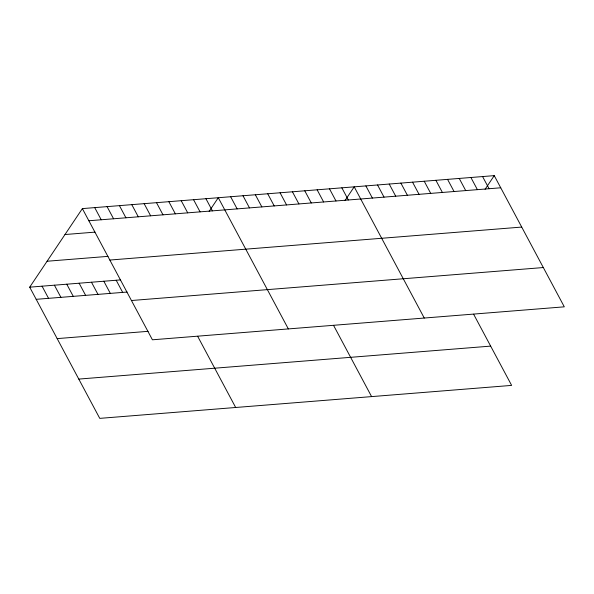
<?xml version="1.0" encoding="UTF-8"?>
<svg xmlns="http://www.w3.org/2000/svg" width="594" height="594" viewBox="0 0 594 594"><rect width="100%" height="100%" fill="white"/><g stroke="black" fill="none" stroke-linecap="round" stroke-linejoin="round"><path stroke-width="0.89" d="M473.618 314.204L511.634 385.395L99.755 418.369L29.7 287.169L82.366 208.605L494.245 175.631L564.3 306.831L152.42 339.798L82.366 208.605M209.118 211.405L218.288 197.72L288.342 328.92M345.032 200.527L354.21 186.843L424.257 318.042M485.075 189.315L494.245 175.631M88.855 220.76L500.735 187.786M64.984 234.533L94.995 232.128M47.082 261.241L107.982 256.37M109.831 260.046L521.71 227.071M29.7 287.169L120.612 279.893M36.189 299.324L127.101 292.048M131.445 300.519L543.324 267.545M57.165 338.61L148.077 331.333M78.779 379.083L490.659 346.116M482.58 176.567L489.07 188.721M470.908 177.502L477.398 189.657M459.236 178.438L465.726 190.592M447.564 179.373L454.061 191.528M435.899 180.301L442.389 192.456M424.227 181.237L430.717 193.392M412.555 182.172L419.045 194.327M400.891 183.108L407.38 195.263M389.219 184.043L395.708 196.198M377.546 184.972L384.036 197.134M365.874 185.907L372.371 198.062M341.854 187.83L348.344 199.985M329.492 188.818L335.989 200.98M317.137 189.813L323.626 201.967M304.781 190.8L311.271 202.955M292.426 191.788L298.916 203.942M280.071 192.775L286.56 204.93M267.716 193.763L274.205 205.925M333.583 325.408L371.592 396.606M255.353 194.758L261.85 206.912M242.998 195.745L249.487 207.9M230.643 196.733L237.132 208.888M205.932 198.715L212.422 210.87M193.577 199.703L200.067 211.858M181.215 200.69L187.711 212.845M168.859 201.678L175.349 213.833M156.504 202.665L162.994 214.828M144.149 203.66L150.638 215.815M131.794 204.648L138.283 216.803M197.661 336.293L235.677 407.484M119.439 205.635L125.928 217.79M107.076 206.623L113.573 218.778M94.721 207.61L101.21 219.773M116.194 280.249L122.683 292.404M103.839 281.237L110.328 293.391M91.483 282.224L97.973 294.379M79.128 283.212L85.618 295.367M66.773 284.199L73.262 296.361M54.41 285.194L60.9 297.349M42.055 286.182L48.545 298.337"/></g></svg>
